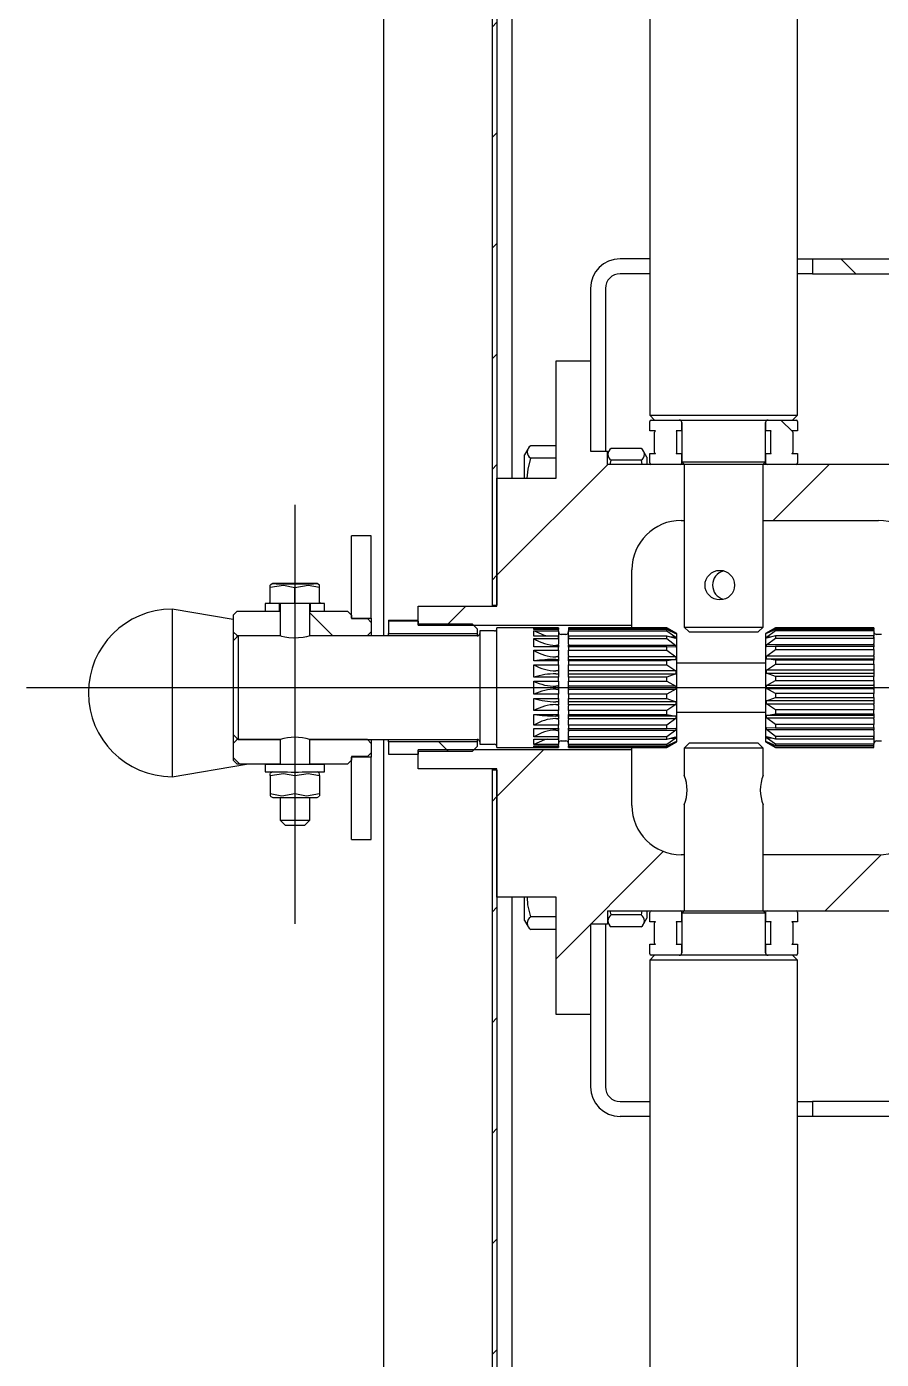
# Model space of a CAD drawing. Header units: millimetres. Extents: x 0 to 594, y 0 to 420.
# Drawn here: x 268.92 to 286.26, y 262.33 to 289.38 of the extents above; entities that cross this region are included whole.
import ezdxf

# ---------------------------------------------------------------- set-up
doc = ezdxf.new("R2010")
doc.units = ezdxf.units.MM
doc.layers.add('FORMAT', color=7, linetype='Continuous')

# ---------------------------------------------------------------- blocks, each defined once
blk = doc.blocks.new('SW_HATCH_0')
at = {"color": 0, "linetype": 'Continuous', "lineweight": 18}
for p, q in [((-6.7, 121.269), (-6.8, 121.169)), ((-6.7, 119.024), (-6.8, 118.924)), ((-6.7, 116.779), (-6.8, 116.679)), ((0.28, 116.463), (0.58, 116.163)), ((-6.7, 114.533), (-6.8, 114.433)), ((-0.94, 113.193), (-0.698, 112.951)), ((-6.7, 112.288), (-6.8, 112.188)), ((-4.45, 112.293), (-6.7, 110.043)), ((0.04, 112.293), (-1.097, 111.156)), ((-6.7, 110.043), (-6.8, 109.943)), ((-10.5, 109.283), (-10.035, 108.818)), ((-7.33, 109.413), (-7.715, 109.028)), ((-7.88, 106.663), (-7.685, 106.468)), ((-12.05, 106.343), (-11.92, 106.213)), ((-5.755, 106.498), (-6.7, 105.553)), ((-6.7, 105.553), (-6.8, 105.453)), ((-3.325, 104.438), (-5.5, 102.263)), ((1.098, 104.371), (-0.04, 103.233)), ((-6.7, 103.308), (-6.8, 103.208)), ((-6.7, 101.063), (-6.8, 100.963)), ((-0.3, 99.083), (-0.28, 99.063)), ((-6.7, 98.818), (-6.8, 98.718)), ((-6.7, 96.573), (-6.8, 96.473)), ((-6.7, 94.328), (-6.8, 94.228))]:
    blk.add_line(p, q, dxfattribs=at)

msp = doc.modelspace()

# ---------------------------------------------------------------- linework, layer by layer
at = {"layer": 'FORMAT'}
for p, q in [((276.165, 375.966), (276.165, 277.016)), ((278.365, 373.966), (278.365, 277.641)), ((278.465, 373.966), (278.465, 277.641)), ((278.765, 367.166), (278.765, 280.216)), ((281.565, 296.296), (281.565, 281.496)), ((284.565, 281.496), (284.565, 296.296)), ((281.565, 284.666), (280.965, 284.666)), ((284.565, 284.666), (284.865, 284.666)), ((284.865, 284.666), (284.865, 284.366)), ((284.865, 284.666), (294.165, 284.666)), ((281.565, 284.366), (280.965, 284.366)), ((284.865, 284.366), (284.565, 284.366)), ((284.865, 284.366), (294.165, 284.366)), ((280.365, 284.066), (280.365, 282.596)), ((280.665, 284.066), (280.665, 280.766)), ((279.665, 280.216), (279.665, 282.596)), ((279.665, 282.596), (280.365, 282.596)), ((280.365, 282.596), (280.365, 280.766)), ((281.565, 281.496), (281.665, 281.396)), ((281.565, 281.496), (282.919, 281.496)), ((281.565, 281.176), (281.565, 281.366)), ((281.595, 281.396), (281.665, 281.396)), ((281.665, 281.396), (284.459, 281.396)), ((282.215, 281.346), (282.215, 280.546)), ((282.215, 281.176), (282.215, 281.346)), ((282.919, 281.496), (284.565, 281.496)), ((283.915, 280.546), (283.915, 281.346)), ((283.915, 281.346), (283.915, 281.176)), ((284.459, 281.396), (284.465, 281.396)), ((284.465, 281.396), (284.565, 281.496)), ((284.465, 281.396), (284.535, 281.396)), ((284.565, 281.366), (284.565, 281.176)), ((281.681, 281.176), (281.565, 281.176)), ((281.663, 280.741), (281.663, 281.151)), ((282.215, 281.176), (282.1, 281.176)), ((282.118, 280.741), (282.118, 281.151)), ((284.031, 281.176), (283.915, 281.176)), ((284.013, 281.151), (284.013, 280.741)), ((284.565, 281.176), (284.45, 281.176)), ((284.468, 281.151), (284.468, 280.741)), ((279.092, 280.807), (279.025, 280.691)), ((279.665, 280.874), (279.15, 280.874)), ((280.365, 280.766), (280.705, 280.766)), ((280.705, 280.496), (280.705, 280.766)), ((280.728, 280.755), (280.705, 280.715)), ((281.388, 280.818), (280.783, 280.818)), ((281.505, 280.646), (281.443, 280.754)), ((279.025, 280.216), (279.025, 280.691)), ((279.665, 280.62), (279.15, 280.62)), ((282.265, 280.496), (280.705, 280.496)), ((280.763, 280.496), (280.783, 280.579)), ((281.388, 280.579), (280.783, 280.579)), ((281.388, 280.579), (281.407, 280.496)), ((281.505, 280.646), (281.505, 280.496)), ((281.565, 280.526), (281.565, 280.717)), ((281.565, 280.717), (281.681, 280.717)), ((282.185, 280.496), (281.595, 280.496)), ((282.1, 280.717), (282.215, 280.717)), ((282.187, 280.496), (282.185, 280.496)), ((282.215, 280.526), (282.215, 280.717)), ((282.215, 280.546), (282.265, 280.496)), ((282.215, 280.546), (283.915, 280.546)), ((282.265, 280.496), (282.265, 277.196)), ((283.865, 280.496), (282.265, 280.496)), ((283.865, 280.496), (283.915, 280.546)), ((283.865, 277.196), (283.865, 280.496)), ((287.705, 280.496), (283.865, 280.496)), ((283.915, 280.717), (283.915, 280.526)), ((283.915, 280.717), (284.031, 280.717)), ((284.535, 280.496), (283.945, 280.496)), ((284.45, 280.717), (284.565, 280.717)), ((284.565, 280.717), (284.565, 280.526)), ((278.465, 280.216), (279.665, 280.216)), ((278.465, 277.616), (278.465, 280.216)), ((274.365, 279.676), (274.365, 271.176)), ((282.205, 279.359), (282.265, 279.359)), ((283.865, 279.359), (286.205, 279.359)), ((275.915, 279.046), (275.515, 279.046)), ((275.515, 279.045), (275.515, 279.046)), ((275.915, 279.045), (275.515, 279.045)), ((275.515, 277.376), (275.515, 279.045)), ((275.915, 279.046), (275.915, 279.045)), ((275.915, 277.376), (275.915, 279.045)), ((281.205, 277.231), (281.205, 278.359)), ((273.915, 278.076), (273.865, 278.047)), ((273.865, 278.002), (273.865, 278.044)), ((274.865, 278.047), (274.815, 278.076)), ((274.865, 278.002), (274.865, 278.044)), ((273.865, 277.675), (273.865, 278.002)), ((274.365, 277.675), (274.365, 278.001)), ((274.865, 277.675), (274.865, 278.002)), ((273.115, 277.348), (271.875, 277.559)), ((271.875, 277.559), (271.875, 274.489)), ((273.115, 277.436), (273.195, 277.516)), ((273.195, 277.516), (274.065, 277.516)), ((273.865, 277.676), (273.765, 277.676)), ((273.765, 277.516), (274.045, 277.516)), ((274.365, 277.675), (273.865, 277.675)), ((274.065, 277.516), (274.045, 277.516)), ((274.065, 277.675), (274.065, 277.016)), ((274.865, 277.675), (274.365, 277.675)), ((274.665, 277.016), (274.665, 277.675)), ((274.685, 277.516), (274.665, 277.516)), ((274.665, 277.516), (275.435, 277.516)), ((274.685, 277.516), (274.965, 277.516)), ((274.965, 277.676), (274.865, 277.676)), ((275.435, 277.516), (275.515, 277.436)), ((276.865, 277.231), (276.865, 277.616)), ((276.865, 277.616), (278.465, 277.616)), ((278.365, 277.641), (278.465, 277.641)), ((278.365, 277.641), (278.365, 277.616)), ((273.115, 277.436), (273.115, 277.101)), ((275.515, 277.436), (275.515, 277.366)), ((275.515, 277.376), (275.915, 277.376)), ((275.515, 277.366), (275.835, 277.366)), ((275.835, 277.366), (275.915, 277.286)), ((275.915, 277.376), (275.915, 277.292)), ((275.915, 277.286), (275.915, 277.101)), ((276.265, 277.338), (276.865, 277.338)), ((276.265, 277.338), (276.265, 277.317)), ((276.865, 277.317), (276.265, 277.317)), ((276.265, 277.317), (276.265, 277.066)), ((276.865, 277.317), (276.865, 277.261)), ((276.865, 277.261), (277.965, 277.261)), ((276.865, 277.231), (281.205, 277.231)), ((277.965, 277.261), (278.065, 277.161)), ((281.205, 277.181), (281.205, 277.231)), ((273.115, 277.101), (273.195, 277.021)), ((273.115, 277.101), (273.115, 276.916)), ((273.215, 277.016), (273.115, 276.916)), ((273.195, 276.996), (273.195, 277.021)), ((273.195, 277.021), (274.065, 277.021)), ((274.065, 277.016), (273.215, 277.016)), ((273.215, 277.016), (273.215, 274.916)), ((274.665, 277.021), (275.835, 277.021)), ((278.065, 277.016), (274.665, 277.016)), ((275.835, 277.021), (275.915, 277.101)), ((275.835, 277.021), (275.835, 277.016)), ((275.915, 277.101), (275.915, 277.016)), ((276.265, 277.066), (278.065, 277.066)), ((276.265, 277.016), (276.265, 277.066)), ((278.065, 277.161), (278.065, 277.066)), ((278.065, 277.066), (278.065, 277.016)), ((278.415, 277.116), (278.115, 277.116)), ((278.115, 277.116), (278.115, 274.816)), ((279.715, 277.181), (278.465, 277.181)), ((278.465, 274.751), (278.465, 277.181)), ((279.215, 277.143), (279.215, 277.18)), ((279.215, 277.18), (279.715, 277.18)), ((279.314, 277.143), (279.215, 277.18)), ((279.715, 277.143), (279.215, 277.143)), ((279.215, 277.118), (279.715, 277.118)), ((279.215, 277.01), (279.215, 277.118)), ((279.715, 277.01), (279.215, 277.01)), ((279.215, 276.963), (279.715, 276.963)), ((279.215, 276.792), (279.215, 276.963)), ((279.715, 277.18), (279.715, 277.181)), ((279.715, 277.18), (279.715, 277.143)), ((279.715, 277.118), (279.715, 277.143)), ((279.715, 277.118), (279.715, 277.013)), ((279.719, 277.069), (279.715, 277.069)), ((279.719, 276.987), (279.715, 277.013)), ((279.715, 276.963), (279.715, 277.01)), ((279.719, 276.987), (279.715, 276.987)), ((279.715, 276.963), (279.715, 276.85)), ((279.719, 277.06), (279.719, 277.069)), ((279.719, 276.962), (279.719, 276.987)), ((279.865, 277.046), (279.765, 277.046)), ((279.911, 277.069), (279.911, 277.06)), ((279.915, 277.069), (279.911, 277.069)), ((279.915, 277.013), (279.911, 276.987)), ((279.911, 276.987), (279.911, 276.962)), ((279.915, 276.987), (279.911, 276.987)), ((279.911, 276.962), (279.915, 276.971)), ((281.915, 277.181), (279.915, 277.181)), ((279.915, 277.181), (279.915, 277.18)), ((279.915, 277.18), (281.915, 277.18)), ((279.915, 277.18), (279.915, 277.143)), ((281.915, 277.143), (279.915, 277.143)), ((279.915, 277.143), (279.915, 277.118)), ((279.915, 277.118), (281.915, 277.118)), ((279.915, 277.013), (279.915, 277.118)), ((281.915, 277.01), (279.915, 277.01)), ((279.915, 277.01), (279.915, 276.963)), ((279.915, 276.963), (281.915, 276.963)), ((279.915, 276.85), (279.915, 276.963)), ((282.115, 277.066), (281.915, 277.181)), ((281.915, 277.18), (281.915, 277.181)), ((281.915, 277.18), (282.097, 277.069)), ((281.915, 277.118), (281.915, 277.143)), ((282.097, 277.06), (281.915, 277.143)), ((281.915, 277.118), (282.097, 276.987)), ((281.915, 276.963), (281.915, 277.01)), ((282.097, 276.962), (281.915, 277.01)), ((281.915, 276.963), (282.097, 276.823)), ((282.097, 276.987), (282.001, 276.987)), ((282.097, 277.069), (282.078, 277.069)), ((282.097, 277.069), (282.097, 277.06)), ((282.097, 276.987), (282.097, 276.962)), ((282.115, 275.964), (282.115, 277.066)), ((282.265, 277.196), (282.365, 277.096)), ((282.265, 277.196), (283.865, 277.196)), ((282.365, 277.096), (282.997, 277.096)), ((282.997, 277.096), (283.765, 277.096)), ((283.765, 277.096), (283.865, 277.196)), ((284.115, 277.181), (283.915, 277.066)), ((283.915, 277.065), (283.915, 274.866)), ((283.934, 277.07), (284.115, 277.181)), ((284.115, 277.147), (283.934, 277.063)), ((283.934, 276.993), (284.115, 277.123)), ((283.934, 277.063), (283.934, 277.07)), ((283.951, 277.07), (283.934, 277.07)), ((284.115, 277.018), (283.934, 276.969)), ((283.934, 276.969), (283.934, 276.993)), ((284.024, 276.993), (283.934, 276.993)), ((283.934, 276.833), (284.115, 276.972)), ((286.115, 277.181), (284.115, 277.181)), ((284.115, 277.181), (284.115, 277.181)), ((284.115, 277.181), (286.115, 277.181)), ((284.115, 277.147), (284.115, 277.123)), ((286.115, 277.147), (284.115, 277.147)), ((284.115, 277.123), (286.115, 277.123)), ((284.115, 277.018), (284.115, 276.972)), ((286.115, 277.018), (284.115, 277.018)), ((284.115, 276.972), (286.115, 276.972)), ((286.115, 277.181), (286.115, 277.147)), ((286.115, 277.181), (286.115, 277.181)), ((286.115, 277.123), (286.115, 277.147)), ((286.115, 277.123), (286.115, 277.018)), ((286.119, 277.07), (286.115, 277.07)), ((286.119, 276.993), (286.115, 277.018)), ((286.115, 276.972), (286.115, 277.018)), ((286.119, 276.993), (286.115, 276.993)), ((286.115, 276.978), (286.119, 276.969)), ((286.115, 276.972), (286.115, 276.86)), ((286.119, 277.063), (286.119, 277.07)), ((286.119, 276.969), (286.119, 276.993)), ((286.265, 277.046), (286.165, 277.046)), ((273.115, 276.916), (273.115, 275.016)), ((279.715, 276.792), (279.215, 276.792)), ((279.215, 276.727), (279.715, 276.727)), ((279.215, 276.507), (279.215, 276.727)), ((279.719, 276.823), (279.661, 276.823)), ((279.719, 276.823), (279.715, 276.85)), ((279.715, 276.727), (279.715, 276.792)), ((279.715, 276.727), (279.715, 276.616)), ((279.719, 276.784), (279.719, 276.823)), ((279.915, 276.85), (279.911, 276.823)), ((279.911, 276.823), (279.911, 276.784)), ((282.097, 276.823), (279.911, 276.823)), ((281.915, 276.792), (279.915, 276.792)), ((279.915, 276.792), (279.915, 276.727)), ((279.915, 276.727), (281.915, 276.727)), ((279.915, 276.616), (279.915, 276.727)), ((281.915, 276.727), (281.915, 276.792)), ((282.097, 276.784), (281.915, 276.792)), ((281.915, 276.727), (282.097, 276.589)), ((282.097, 276.823), (282.097, 276.784)), ((283.934, 276.794), (283.934, 276.833)), ((286.119, 276.833), (283.934, 276.833)), ((284.115, 276.804), (283.934, 276.794)), ((283.934, 276.602), (284.115, 276.739)), ((284.115, 276.804), (284.115, 276.739)), ((286.115, 276.804), (284.115, 276.804)), ((284.115, 276.739), (286.115, 276.739)), ((286.119, 276.833), (286.115, 276.86)), ((286.115, 276.739), (286.115, 276.804)), ((286.115, 276.739), (286.115, 276.629)), ((286.119, 276.794), (286.119, 276.833)), ((279.715, 276.507), (279.215, 276.507)), ((279.215, 276.429), (279.715, 276.429)), ((279.215, 276.179), (279.215, 276.429)), ((279.719, 276.589), (279.661, 276.589)), ((279.661, 276.539), (279.719, 276.539)), ((279.719, 276.589), (279.715, 276.616)), ((279.715, 276.533), (279.719, 276.539)), ((279.715, 276.533), (279.715, 276.507)), ((279.715, 276.429), (279.715, 276.507)), ((279.715, 276.429), (279.715, 276.329)), ((279.719, 276.539), (279.719, 276.589)), ((279.915, 276.616), (279.911, 276.589)), ((279.911, 276.589), (279.911, 276.539)), ((282.097, 276.589), (279.911, 276.589)), ((279.911, 276.539), (279.915, 276.533)), ((279.911, 276.539), (282.097, 276.539)), ((279.915, 276.507), (279.915, 276.533)), ((281.915, 276.507), (279.915, 276.507)), ((279.915, 276.507), (279.915, 276.429)), ((279.915, 276.429), (281.915, 276.429)), ((279.915, 276.329), (279.915, 276.429)), ((282.097, 276.539), (281.915, 276.507)), ((281.915, 276.429), (281.915, 276.507)), ((281.915, 276.429), (282.097, 276.305)), ((282.097, 276.589), (282.097, 276.539)), ((283.915, 276.466), (282.115, 276.466)), ((283.934, 276.552), (283.934, 276.602)), ((286.119, 276.602), (283.934, 276.602)), ((284.115, 276.522), (283.934, 276.552)), ((283.934, 276.552), (286.119, 276.552)), ((283.934, 276.32), (284.115, 276.444)), ((284.115, 276.522), (284.115, 276.444)), ((286.115, 276.522), (284.115, 276.522)), ((284.115, 276.444), (286.115, 276.444)), ((286.119, 276.602), (286.115, 276.629)), ((286.115, 276.546), (286.119, 276.552)), ((286.115, 276.546), (286.115, 276.522)), ((286.115, 276.444), (286.115, 276.522)), ((286.115, 276.444), (286.115, 276.344)), ((286.119, 276.552), (286.119, 276.602)), ((279.715, 276.179), (279.215, 276.179)), ((279.719, 276.305), (279.661, 276.305)), ((279.661, 276.248), (279.719, 276.248)), ((279.719, 276.305), (279.715, 276.329)), ((279.715, 276.234), (279.719, 276.248)), ((279.715, 276.234), (279.715, 276.179)), ((279.715, 276.094), (279.715, 276.179)), ((279.719, 276.248), (279.719, 276.305)), ((279.915, 276.329), (279.911, 276.305)), ((279.911, 276.305), (279.911, 276.248)), ((282.097, 276.305), (279.911, 276.305)), ((279.911, 276.248), (279.915, 276.234)), ((279.911, 276.248), (282.097, 276.248)), ((279.915, 276.179), (279.915, 276.234)), ((281.915, 276.179), (279.915, 276.179)), ((279.915, 276.179), (279.915, 276.094)), ((282.097, 276.248), (281.915, 276.179)), ((281.915, 276.094), (281.915, 276.179)), ((282.097, 276.305), (282.097, 276.248)), ((283.934, 276.262), (283.934, 276.32)), ((286.119, 276.32), (283.934, 276.32)), ((284.115, 276.195), (283.934, 276.262)), ((283.934, 276.262), (286.119, 276.262)), ((284.115, 276.195), (284.115, 276.11)), ((286.115, 276.195), (284.115, 276.195)), ((286.119, 276.32), (286.115, 276.344)), ((286.115, 276.249), (286.119, 276.262)), ((286.115, 276.249), (286.115, 276.195)), ((286.115, 276.11), (286.115, 276.195)), ((286.119, 276.262), (286.119, 276.32)), ((268.922, 275.966), (303.109, 275.966)), ((279.215, 276.094), (279.715, 276.094)), ((279.215, 275.834), (279.215, 276.094)), ((279.719, 275.994), (279.661, 275.994)), ((279.661, 275.934), (279.719, 275.934)), ((279.715, 276.094), (279.715, 276.013)), ((279.719, 275.994), (279.715, 276.013)), ((279.715, 275.914), (279.719, 275.934)), ((279.715, 275.914), (279.715, 275.834)), ((279.719, 275.934), (279.719, 275.994)), ((279.915, 276.013), (279.911, 275.994)), ((282.097, 275.994), (279.911, 275.994)), ((279.911, 275.994), (279.911, 275.934)), ((279.911, 275.934), (279.915, 275.914)), ((279.911, 275.934), (282.097, 275.934)), ((279.915, 276.094), (281.915, 276.094)), ((279.915, 276.013), (279.915, 276.094)), ((279.915, 275.834), (279.915, 275.914)), ((281.915, 276.094), (282.097, 275.994)), ((282.097, 275.934), (281.915, 275.834)), ((282.097, 275.994), (282.097, 275.934)), ((282.115, 274.866), (282.115, 275.964)), ((283.934, 276.009), (284.115, 276.11)), ((283.934, 275.949), (283.934, 276.009)), ((286.119, 276.009), (283.934, 276.009)), ((284.115, 275.85), (283.934, 275.949)), ((283.934, 275.949), (286.119, 275.949)), ((284.115, 276.11), (286.115, 276.11)), ((286.115, 276.11), (286.115, 276.028)), ((286.119, 276.009), (286.115, 276.028)), ((286.115, 275.93), (286.119, 275.949)), ((286.115, 275.93), (286.115, 275.85)), ((286.119, 275.949), (286.119, 276.009)), ((279.715, 275.834), (279.215, 275.834)), ((279.215, 275.748), (279.715, 275.748)), ((279.215, 275.499), (279.215, 275.748)), ((279.719, 275.68), (279.661, 275.68)), ((279.661, 275.622), (279.719, 275.622)), ((279.715, 275.748), (279.715, 275.834)), ((279.715, 275.748), (279.715, 275.693)), ((279.719, 275.68), (279.715, 275.693)), ((279.715, 275.598), (279.719, 275.622)), ((279.715, 275.598), (279.715, 275.499)), ((279.719, 275.622), (279.719, 275.68)), ((279.915, 275.693), (279.911, 275.68)), ((282.097, 275.68), (279.911, 275.68)), ((279.911, 275.68), (279.911, 275.622)), ((279.911, 275.622), (279.915, 275.598)), ((279.911, 275.622), (282.097, 275.622)), ((281.915, 275.834), (279.915, 275.834)), ((279.915, 275.834), (279.915, 275.748)), ((279.915, 275.748), (281.915, 275.748)), ((279.915, 275.693), (279.915, 275.748)), ((279.915, 275.499), (279.915, 275.598)), ((281.915, 275.748), (281.915, 275.834)), ((281.915, 275.748), (282.097, 275.68)), ((282.097, 275.622), (281.915, 275.499)), ((282.097, 275.68), (282.097, 275.622)), ((283.934, 275.695), (284.115, 275.764)), ((283.934, 275.637), (283.934, 275.695)), ((286.119, 275.695), (283.934, 275.695)), ((284.115, 275.514), (283.934, 275.637)), ((283.934, 275.637), (286.119, 275.637)), ((284.115, 275.85), (284.115, 275.764)), ((286.115, 275.85), (284.115, 275.85)), ((284.115, 275.764), (286.115, 275.764)), ((286.115, 275.764), (286.115, 275.85)), ((286.115, 275.764), (286.115, 275.708)), ((286.119, 275.695), (286.115, 275.708)), ((286.115, 275.613), (286.119, 275.637)), ((286.115, 275.613), (286.115, 275.514)), ((286.119, 275.637), (286.119, 275.695)), ((279.715, 275.499), (279.215, 275.499)), ((279.215, 275.42), (279.715, 275.42)), ((279.215, 275.202), (279.215, 275.42)), ((279.719, 275.389), (279.661, 275.389)), ((279.661, 275.339), (279.719, 275.339)), ((279.715, 275.42), (279.715, 275.499)), ((279.715, 275.42), (279.715, 275.395)), ((279.719, 275.389), (279.715, 275.395)), ((279.715, 275.312), (279.719, 275.339)), ((279.719, 275.339), (279.719, 275.389)), ((279.915, 275.395), (279.911, 275.389)), ((279.911, 275.389), (279.911, 275.339)), ((282.097, 275.389), (279.911, 275.389)), ((279.911, 275.339), (279.915, 275.312)), ((279.911, 275.339), (282.097, 275.339)), ((281.915, 275.499), (279.915, 275.499)), ((279.915, 275.499), (279.915, 275.42)), ((279.915, 275.42), (281.915, 275.42)), ((279.915, 275.395), (279.915, 275.42)), ((281.915, 275.42), (281.915, 275.499)), ((281.915, 275.42), (282.097, 275.389)), ((282.097, 275.339), (281.915, 275.202)), ((282.097, 275.389), (282.097, 275.339)), ((282.115, 275.466), (283.915, 275.466)), ((283.934, 275.402), (284.115, 275.435)), ((283.934, 275.351), (283.934, 275.402)), ((286.119, 275.402), (283.934, 275.402)), ((284.115, 275.215), (283.934, 275.351)), ((283.934, 275.351), (286.119, 275.351)), ((284.115, 275.514), (284.115, 275.435)), ((286.115, 275.514), (284.115, 275.514)), ((284.115, 275.435), (286.115, 275.435)), ((286.115, 275.435), (286.115, 275.514)), ((286.115, 275.435), (286.115, 275.409)), ((286.119, 275.402), (286.115, 275.409)), ((286.115, 275.325), (286.119, 275.351)), ((286.115, 275.325), (286.115, 275.215)), ((286.119, 275.351), (286.119, 275.402)), ((279.715, 275.202), (279.215, 275.202)), ((279.215, 275.136), (279.715, 275.136)), ((279.215, 274.966), (279.215, 275.136)), ((279.661, 275.106), (279.719, 275.106)), ((279.715, 275.312), (279.715, 275.202)), ((279.715, 275.136), (279.715, 275.202)), ((279.715, 275.079), (279.719, 275.106)), ((279.715, 275.079), (279.715, 274.966)), ((279.719, 275.106), (279.719, 275.145)), ((279.911, 275.145), (279.911, 275.106)), ((279.911, 275.106), (279.915, 275.079)), ((279.911, 275.106), (282.097, 275.106)), ((279.915, 275.202), (279.915, 275.312)), ((281.915, 275.202), (279.915, 275.202)), ((279.915, 275.202), (279.915, 275.136)), ((279.915, 275.136), (281.915, 275.136)), ((279.915, 274.966), (279.915, 275.079)), ((281.915, 275.136), (281.915, 275.202)), ((281.915, 275.136), (282.097, 275.145)), ((282.097, 275.106), (281.915, 274.966)), ((282.097, 275.145), (282.097, 275.106)), ((283.934, 275.156), (284.115, 275.149)), ((283.934, 275.116), (283.934, 275.156)), ((284.115, 274.976), (283.934, 275.116)), ((283.934, 275.116), (286.119, 275.116)), ((284.115, 275.215), (284.115, 275.149)), ((286.115, 275.215), (284.115, 275.215)), ((284.115, 275.149), (286.115, 275.149)), ((286.115, 275.149), (286.115, 275.215)), ((286.115, 275.089), (286.119, 275.116)), ((286.115, 275.089), (286.115, 274.976)), ((286.119, 275.116), (286.119, 275.156)), ((273.115, 275.016), (273.215, 274.916)), ((273.115, 275.016), (273.115, 274.831)), ((273.195, 274.911), (273.115, 274.831)), ((273.115, 274.831), (273.115, 274.496)), ((273.195, 274.911), (273.195, 274.936)), ((274.065, 274.911), (273.195, 274.911)), ((273.215, 274.916), (274.065, 274.916)), ((274.065, 274.916), (274.065, 274.911)), ((274.665, 274.911), (274.665, 274.916)), ((274.665, 274.916), (278.065, 274.916)), ((275.835, 274.911), (274.665, 274.911)), ((275.835, 274.916), (275.835, 274.911)), ((275.915, 274.831), (275.835, 274.911)), ((275.915, 274.916), (275.915, 274.831)), ((275.915, 274.831), (275.915, 274.646)), ((276.165, 274.916), (276.165, 175.966)), ((276.265, 274.866), (276.265, 274.916)), ((278.065, 274.866), (276.265, 274.866)), ((276.265, 274.866), (276.265, 274.615)), ((278.065, 274.916), (278.065, 274.866)), ((278.065, 274.866), (278.065, 274.771)), ((278.115, 274.816), (278.415, 274.816)), ((279.715, 274.966), (279.215, 274.966)), ((279.215, 274.92), (279.715, 274.92)), ((279.215, 274.812), (279.215, 274.92)), ((279.715, 274.812), (279.215, 274.812)), ((279.215, 274.788), (279.715, 274.788)), ((279.215, 274.752), (279.215, 274.788)), ((279.312, 274.788), (279.215, 274.752)), ((279.715, 274.92), (279.715, 274.966)), ((279.715, 274.918), (279.719, 274.943)), ((279.715, 274.943), (279.719, 274.943)), ((279.715, 274.918), (279.715, 274.812)), ((279.715, 274.863), (279.719, 274.863)), ((279.715, 274.788), (279.715, 274.812)), ((279.715, 274.788), (279.715, 274.752)), ((279.719, 274.943), (279.719, 274.968)), ((279.719, 274.863), (279.719, 274.871)), ((279.765, 274.886), (279.865, 274.886)), ((279.915, 274.959), (279.911, 274.968)), ((279.911, 274.968), (279.911, 274.943)), ((279.911, 274.943), (279.915, 274.918)), ((279.911, 274.943), (279.915, 274.943)), ((279.911, 274.871), (279.911, 274.863)), ((279.911, 274.863), (279.915, 274.863)), ((281.915, 274.966), (279.915, 274.966)), ((279.915, 274.966), (279.915, 274.92)), ((279.915, 274.92), (281.915, 274.92)), ((279.915, 274.812), (279.915, 274.918)), ((281.915, 274.812), (279.915, 274.812)), ((279.915, 274.812), (279.915, 274.788)), ((279.915, 274.788), (281.915, 274.788)), ((279.915, 274.752), (279.915, 274.788)), ((281.915, 274.92), (282.097, 274.968)), ((281.915, 274.92), (281.915, 274.966)), ((282.097, 274.943), (281.915, 274.812)), ((281.915, 274.788), (282.097, 274.871)), ((281.915, 274.751), (282.115, 274.866)), ((282.097, 274.863), (281.915, 274.752)), ((281.915, 274.788), (281.915, 274.812)), ((282.003, 274.943), (282.097, 274.943)), ((282.078, 274.863), (282.097, 274.863)), ((282.097, 274.968), (282.097, 274.943)), ((282.097, 274.871), (282.097, 274.863)), ((282.365, 274.836), (282.265, 274.736)), ((283.765, 274.836), (282.365, 274.836)), ((283.865, 274.736), (283.765, 274.836)), ((283.915, 274.866), (284.115, 274.751)), ((283.934, 274.975), (284.115, 274.928)), ((283.934, 274.949), (283.934, 274.975)), ((284.115, 274.818), (283.934, 274.949)), ((283.934, 274.949), (284.035, 274.949)), ((283.934, 274.874), (284.115, 274.792)), ((283.934, 274.865), (283.934, 274.874)), ((284.115, 274.752), (283.934, 274.865)), ((283.934, 274.865), (283.955, 274.865)), ((284.115, 274.976), (284.115, 274.928)), ((286.115, 274.976), (284.115, 274.976)), ((284.115, 274.928), (286.115, 274.928)), ((284.115, 274.818), (284.115, 274.792)), ((286.115, 274.818), (284.115, 274.818)), ((284.115, 274.792), (286.115, 274.792)), ((286.115, 274.928), (286.115, 274.976)), ((286.115, 274.924), (286.119, 274.949)), ((286.115, 274.949), (286.119, 274.949)), ((286.115, 274.924), (286.115, 274.818)), ((286.115, 274.865), (286.119, 274.865)), ((286.115, 274.792), (286.115, 274.818)), ((286.115, 274.752), (286.115, 274.792)), ((286.119, 274.949), (286.119, 274.975)), ((286.119, 274.865), (286.119, 274.874)), ((286.165, 274.886), (286.265, 274.886)), ((275.835, 274.566), (275.515, 274.566)), ((275.515, 274.566), (275.515, 274.496)), ((275.915, 274.556), (275.515, 274.556)), ((275.515, 272.887), (275.515, 274.556)), ((275.915, 274.646), (275.835, 274.566)), ((275.915, 274.646), (275.915, 274.556)), ((275.915, 272.887), (275.915, 274.556)), ((276.265, 274.615), (276.865, 274.615)), ((276.865, 274.316), (276.865, 274.701)), ((281.205, 274.701), (276.865, 274.701)), ((277.965, 274.671), (276.865, 274.671)), ((276.865, 274.671), (276.865, 274.615)), ((278.065, 274.771), (277.965, 274.671)), ((278.465, 274.751), (279.715, 274.751)), ((279.715, 274.752), (279.215, 274.752)), ((279.715, 274.751), (279.715, 274.752)), ((281.915, 274.752), (279.915, 274.752)), ((279.915, 274.752), (279.915, 274.751)), ((279.915, 274.751), (281.915, 274.751)), ((281.205, 274.701), (281.205, 274.751)), ((281.205, 273.573), (281.205, 274.701)), ((281.915, 274.751), (281.915, 274.752)), ((282.265, 274.736), (282.265, 274.186)), ((283.865, 274.736), (282.265, 274.736)), ((283.865, 274.186), (283.865, 274.736)), ((284.115, 274.752), (284.115, 274.751)), ((286.115, 274.752), (284.115, 274.752)), ((284.115, 274.751), (286.115, 274.751)), ((286.115, 274.751), (286.115, 274.752)), ((271.875, 274.489), (271.875, 274.159)), ((271.875, 274.159), (273.383, 274.416)), ((273.195, 274.416), (273.115, 274.496)), ((274.065, 274.416), (273.195, 274.416)), ((273.765, 274.416), (273.765, 274.256)), ((273.914, 274.255), (273.865, 274.227)), ((274.065, 274.416), (274.065, 274.416)), ((274.665, 274.416), (274.665, 274.416)), ((275.435, 274.416), (274.665, 274.416)), ((274.865, 274.227), (274.817, 274.255)), ((274.965, 274.256), (274.965, 274.416)), ((275.515, 274.496), (275.435, 274.416)), ((278.465, 274.316), (276.865, 274.316)), ((278.365, 274.316), (278.365, 274.291)), ((278.465, 274.291), (278.365, 274.291)), ((278.365, 274.291), (278.365, 177.966)), ((278.465, 271.716), (278.465, 274.316)), ((278.465, 274.291), (278.465, 177.966)), ((273.865, 274.182), (273.865, 274.223)), ((273.865, 274.182), (273.865, 273.809)), ((274.365, 274.181), (274.365, 273.808)), ((274.865, 274.182), (274.865, 274.223)), ((274.865, 274.182), (274.865, 273.809)), ((273.865, 273.809), (273.865, 273.768)), ((273.865, 273.765), (273.915, 273.736)), ((274.065, 273.735), (274.065, 273.276)), ((274.665, 273.276), (274.665, 273.735)), ((274.815, 273.736), (274.865, 273.765)), ((274.865, 273.809), (274.865, 273.768)), ((282.265, 273.586), (282.265, 271.436)), ((283.865, 271.436), (283.865, 273.586)), ((274.065, 273.276), (274.165, 273.176)), ((274.565, 273.176), (274.665, 273.276)), ((275.515, 272.887), (275.915, 272.887)), ((282.265, 272.573), (282.205, 272.573)), ((286.205, 272.573), (283.865, 272.573)), ((279.665, 271.716), (278.465, 271.716)), ((278.765, 271.716), (278.765, 184.766)), ((279.025, 271.241), (279.025, 271.716)), ((279.665, 269.336), (279.665, 271.716)), ((279.665, 271.312), (279.15, 271.312)), ((280.705, 271.436), (282.265, 271.436)), ((280.705, 271.436), (280.705, 271.166)), ((280.783, 271.353), (280.764, 271.436)), ((281.388, 271.353), (280.783, 271.353)), ((281.408, 271.436), (281.388, 271.353)), ((281.442, 271.177), (281.505, 271.286)), ((281.505, 271.436), (281.505, 271.286)), ((281.565, 271.216), (281.565, 271.406)), ((281.595, 271.436), (282.185, 271.436)), ((282.265, 271.436), (282.215, 271.386)), ((282.215, 271.216), (282.215, 271.406)), ((282.215, 271.386), (282.215, 270.586)), ((283.915, 271.386), (282.215, 271.386)), ((282.265, 271.436), (283.865, 271.436)), ((283.915, 271.386), (283.865, 271.436)), ((283.865, 271.436), (287.705, 271.436)), ((283.915, 271.406), (283.915, 271.216)), ((283.915, 270.586), (283.915, 271.386)), ((283.945, 271.436), (284.535, 271.436)), ((284.565, 271.406), (284.565, 271.216)), ((279.025, 271.241), (279.092, 271.126)), ((279.665, 271.058), (279.15, 271.058)), ((280.705, 271.166), (280.365, 271.166)), ((280.365, 271.166), (280.365, 269.336)), ((280.665, 271.166), (280.665, 267.866)), ((280.705, 271.217), (280.728, 271.178)), ((281.388, 271.114), (280.783, 271.114)), ((281.681, 271.216), (281.565, 271.216)), ((281.663, 270.781), (281.663, 271.191)), ((282.215, 271.216), (282.1, 271.216)), ((282.118, 270.781), (282.118, 271.191)), ((284.031, 271.216), (283.915, 271.216)), ((284.013, 271.191), (284.013, 270.781)), ((284.565, 271.216), (284.45, 271.216)), ((284.468, 271.191), (284.468, 270.781)), ((281.565, 270.566), (281.565, 270.757)), ((281.565, 270.757), (281.681, 270.757)), ((282.1, 270.757), (282.215, 270.757)), ((282.215, 270.586), (282.215, 270.757)), ((283.915, 270.757), (283.915, 270.586)), ((283.915, 270.757), (284.031, 270.757)), ((284.45, 270.757), (284.565, 270.757)), ((284.565, 270.757), (284.565, 270.566)), ((281.665, 270.536), (281.565, 270.436)), ((281.665, 270.536), (281.595, 270.536)), ((283.065, 270.536), (281.665, 270.536)), ((284.465, 270.536), (283.065, 270.536)), ((284.565, 270.436), (284.465, 270.536)), ((284.535, 270.536), (284.465, 270.536)), ((281.565, 270.436), (281.565, 255.636)), ((284.565, 270.436), (281.565, 270.436)), ((284.565, 255.636), (284.565, 270.436)), ((280.365, 269.336), (279.665, 269.336)), ((280.365, 269.336), (280.365, 267.866)), ((280.965, 267.566), (281.565, 267.566)), ((284.565, 267.566), (284.865, 267.566)), ((284.865, 267.566), (284.865, 267.266)), ((294.165, 267.566), (284.865, 267.566)), ((281.565, 267.266), (280.965, 267.266)), ((284.865, 267.266), (284.565, 267.266)), ((294.165, 267.266), (284.865, 267.266))]:
    msp.add_line(p, q, dxfattribs=at)
at = {"layer": 'FORMAT', "flags": 128}
for points in [[(279.079, 280.216), (279.097, 280.4), (279.15, 280.62)], [(273.865, 278.002), (274.133, 278.046), (274.365, 278.001)], [(273.915, 278.076), (273.934, 278.076), (273.987, 278.075), (274.071, 278.075), (274.178, 278.075), (274.301, 278.075), (274.429, 278.075), (274.552, 278.075), (274.66, 278.075), (274.744, 278.075), (274.797, 278.076), (274.815, 278.076), (274.797, 278.076), (274.744, 278.077), (274.66, 278.077), (274.552, 278.077), (274.429, 278.077), (274.301, 278.077), (274.178, 278.077), (274.071, 278.077), (273.987, 278.077), (273.934, 278.076), (273.915, 278.076)], [(274.365, 278.001), (274.633, 278.046), (274.865, 278.002)], [(274.665, 277.016), (274.649, 277.011), (274.603, 277), (274.53, 276.985), (274.436, 276.974), (274.336, 276.972), (274.243, 276.979), (274.162, 276.992), (274.1, 277.006), (274.069, 277.015), (274.065, 277.016), (274.066, 277.016)], [(279.487, 277.01), (279.428, 277.023), (279.215, 277.118)], [(274.664, 274.911), (274.665, 274.911), (274.665, 274.911)], [(279.484, 274.92), (279.428, 274.907), (279.215, 274.812)], [(274.066, 274.416), (274.065, 274.416), (274.065, 274.416)], [(273.865, 274.182), (274.133, 274.226), (274.365, 274.181)], [(274.365, 274.181), (274.633, 274.226), (274.865, 274.182)], [(274.365, 273.808), (274.098, 273.764), (273.865, 273.809)], [(274.865, 273.809), (274.598, 273.764), (274.365, 273.808)], [(279.15, 271.312), (279.093, 271.56), (279.082, 271.716)]]:
    msp.add_lwpolyline(points, dxfattribs=at)
at = {"layer": 'FORMAT'}
msp.add_circle((282.987, 278.046), 0.3, dxfattribs=at)
for centre, radius, start, end in [((280.965, 284.066), 0.6, 90, 180), ((280.965, 284.066), 0.3, 90, 180), ((281.595, 281.366), 0.03, 90, 180), ((282.165, 281.346), 0.05, 0, 90), ((283.965, 281.346), 0.05, 90, 180), ((284.535, 281.366), 0.03, 0, 90), ((281.688, 281.151), 0.0254, 107.288, 180), ((282.092, 281.151), 0.0254, 0, 72.712), ((284.038, 281.151), 0.0254, 107.288, 180), ((284.442, 281.151), 0.0254, 0, 72.712), ((279.227, 280.747), 0.148, 121.0951, 238.9049), ((280.855, 280.699), 0.14, 121.0951, 238.9049), ((281.316, 280.699), 0.14, 301.0951, 58.9049), ((281.688, 280.741), 0.0254, 180, 252.712), ((282.092, 280.741), 0.0254, 287.288, 0), ((284.038, 280.741), 0.0254, 180, 252.712), ((284.442, 280.741), 0.0254, 287.288, 0), ((281.595, 280.526), 0.03, 180, 270), ((282.185, 280.526), 0.03, 270, 0), ((283.945, 280.526), 0.03, 180, 270), ((284.535, 280.526), 0.03, 270, 0), ((282.205, 278.359), 1, 90, 180), ((286.205, 278.359), 1, 0, 90), ((283.134, 278.047), 0.295, 103.4833, 256.5167), ((271.875, 275.859), 1.7, 90, 270), ((273.871, 269.443), 8.234, 90.0424, 90.7382), ((274.859, 269.443), 8.234, 89.2618, 89.9576), ((278.065, 277.066), 0.05, 270, 0), ((278.415, 277.166), 0.05, 270, 0), ((279.676, 277.651), 0.828, 236.2254, 268.9892), ((279.765, 277.096), 0.05, 180, 270), ((279.865, 277.096), 0.05, 270, 0), ((286.165, 277.096), 0.05, 200.2421, 270), ((279.675, 277.428), 0.839, 236.7742, 269.0337), ((279.664, 273.324), 3.215, 90.0481, 98.0159), ((279.673, 277.214), 0.909, 239.7848, 269.2528), ((279.666, 274.732), 1.515, 90.193, 107.3059), ((279.669, 277.076), 1.083, 245.2017, 269.5531), ((279.67, 274.855), 1.079, 90.4544, 114.8904), ((279.666, 277.205), 1.525, 252.8164, 269.8121), ((279.673, 274.715), 0.908, 90.7551, 120.2727), ((279.664, 278.662), 3.272, 262.1269, 269.9541), ((279.675, 274.5), 0.839, 90.9725, 123.2473), ((279.676, 274.278), 0.828, 91.0141, 123.7601), ((274.365, 273.864), 1.094, 74.0856, 105.9221), ((278.065, 274.866), 0.05, 0, 90), ((278.415, 274.766), 0.05, 0, 90), ((279.765, 274.836), 0.05, 90, 180), ((279.865, 274.836), 0.05, 0, 90), ((286.165, 274.836), 0.05, 90, 180), ((274.365, 374.004), 99.59, 269.65481, 270.34519), ((274.365, 373.844), 99.59, 269.65481, 270.34519), ((274.365, 332.74), 58.325, 269.68564, 270.31436), ((281.496, 273.886), 0.826, 338.7093, 21.2907), ((284.635, 273.886), 0.826, 158.7093, 201.2907), ((274.365, 357.565), 83.83, 269.69244, 270.30756), ((282.205, 273.573), 1, 180, 270), ((286.205, 273.573), 1, 270, 0), ((274.365, 327.955), 54.679, 269.6856, 270.3144), ((274.365, 311.988), 38.812, 269.7046, 270.2951), ((279.227, 271.185), 0.148, 121.1038, 238.8962), ((280.855, 271.233), 0.14, 121.1038, 238.8962), ((281.316, 271.233), 0.14, 301.1038, 58.8962), ((281.595, 271.406), 0.03, 90, 180), ((282.185, 271.406), 0.03, 0, 90), ((283.945, 271.406), 0.03, 90, 180), ((284.535, 271.406), 0.03, 0, 90), ((281.688, 271.191), 0.0254, 107.288, 180), ((282.092, 271.191), 0.0254, 0, 72.712), ((284.038, 271.191), 0.0254, 107.288, 180), ((284.442, 271.191), 0.0254, 0, 72.712), ((281.688, 270.781), 0.0254, 180, 252.712), ((282.092, 270.781), 0.0254, 287.288, 0), ((284.038, 270.781), 0.0254, 180, 252.712), ((284.442, 270.781), 0.0254, 287.288, 0), ((281.595, 270.566), 0.03, 180, 270), ((282.165, 270.586), 0.05, 270, 0), ((283.965, 270.586), 0.05, 180, 270), ((284.535, 270.566), 0.03, 270, 0), ((280.965, 267.866), 0.6, 180, 270), ((280.965, 267.866), 0.3, 180, 270)]:
    msp.add_arc(centre, radius, start, end, dxfattribs=at)
for major_axis, start_param, end_param in [((0, 289.002), 1.564859, 1.565413), ((0, 154.135), 1.559664, 1.560702), ((0, 144.501), 1.560029, 1.563454), ((0, 144.501), 4.719731, 4.723157), ((0, 154.135), 4.722484, 4.723522), ((0, 289.002), 4.717773, 4.718326), ((0, 144.501), 1.578056, 1.581482), ((0, 144.501), 4.701703, 4.705129)]:
    msp.add_ellipse((274.365, 275.96), major_axis=major_axis, ratio=0.002076, start_param=start_param, end_param=end_param, dxfattribs=at)

# ---------------------------------------------------------------- block references
msp.add_blockref('SW_HATCH_0', (285.165, 168.203), dxfattribs=at)

doc.saveas('drawing.dxf')
